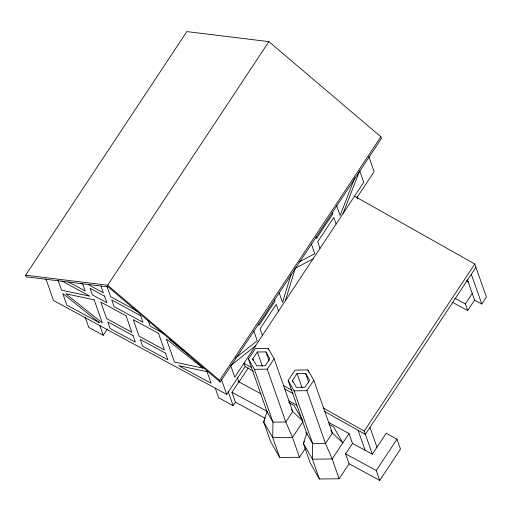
<?xml version="1.0" encoding="UTF-8"?>
<svg xmlns="http://www.w3.org/2000/svg" width="512" height="512" viewBox="0 0 512 512"><rect width="100%" height="100%" fill="white"/><g stroke="black" fill="none" stroke-linecap="round" stroke-linejoin="round"><path stroke-width="0.77" d="M291.078 274.317L282.56 302.432L279.142 292.736M285.44 300.602L295.238 268.288L313.082 258.835M303.13 421.382L292.723 411.552L274.118 358.726L268.198 348.429L255.373 348.57L248.461 359.008L267.066 411.834L263.629 421.811L270.605 441.626L279.718 457.485L299.469 457.267L305.51 448.141M329.114 424.32L333.709 427.04L342.822 442.899L332.41 433.069L313.805 380.243L307.891 369.939L295.059 370.08L288.147 380.518L306.752 433.344L303.315 443.328L310.291 463.136L319.405 478.995L339.155 478.784L349.082 463.782L345.594 453.882L352.506 443.437L349.018 433.536L328.403 422.355M354.79 177.722L340.141 215.424L336.73 205.734M343.027 213.594L359.398 171.456M25.6 275.206L186.835 31.59L268.87 41.638L380.864 136.762L381.446 138.413L220.211 382.029L108.218 286.906L26.182 276.858L25.6 275.206L107.635 285.254L219.629 380.378L220.211 382.029M107.635 285.254L268.87 41.638M85.101 316.928L88.8 327.43L103.232 335.251L107.424 328.928M219.629 380.378L380.864 136.762M45.869 278.752L53.53 300.512L226.72 394.387L245.146 366.547L243.981 363.245L251.629 367.558M356.858 197.754L374.131 171.654L368.845 156.646M252.736 358.963L257.344 352L265.894 351.91L269.843 358.778L265.235 365.734L256.685 365.83L252.736 358.963L253.261 360.448M265.267 418.349L235.43 402.176L231.942 392.275L238.854 381.83L237.274 377.363M238.643 382.509L248.326 367.872M215.258 388.083L218.694 397.837L233.126 405.658L235.43 402.176M299.469 457.267L292.493 437.459L285.811 421.997L267.206 369.171L274.118 358.726M264.448 420.576L263.629 421.811L272.742 437.67L279.718 457.485M292.422 380.474L297.03 373.51L305.587 373.421L309.53 380.288L304.922 387.251L296.371 387.341L292.422 380.474L292.947 381.965M339.155 478.784L332.179 458.97L325.498 443.507L306.899 390.682L313.805 380.243M302.419 422.464L292.493 437.459L272.742 437.67L272.979 422.138L254.381 369.306L248.461 359.008M304.544 441.472L303.315 443.328L312.429 459.187L319.405 478.995M349.018 433.536L332.179 458.97L312.429 459.187L312.672 443.648L294.067 390.822L288.147 380.518M349.082 463.782L379.75 480.41L400.486 449.088L396.998 439.181L386.17 433.312L372.352 454.195L364.211 431.085L474.771 264.032L354.541 196.192M475.936 267.334L365.376 434.387L324.186 411.258M467.264 279.328L474.579 300.102L467.667 310.541L465.344 303.936L472.25 293.498M474.579 300.102L481.792 304.013L486.4 297.05L474.771 264.032M379.75 480.41L376.262 470.502L396.998 439.181M235.52 358.01L257.222 340.71L253.805 331.021M255.501 345.843L230.701 365.606L234.771 377.165L363.757 182.272L359.686 170.72M299.539 261.792L314.803 253.709L311.392 244.013M254.381 369.306L267.206 369.171M294.067 390.822L306.899 390.682M466.336 280.832L468.442 281.971M454.803 298.227L465.344 303.936M452.211 302.163L467.667 310.541M88.928 284.973L103.36 292.794L101.037 286.189M137.382 311.232L110.579 296.704L106.957 286.432M80.858 283.354L82.912 284.467L85.197 290.963L68.544 281.939M288.71 400.845L296.96 405.318M163.891 333.619L150.144 326.17L148.077 320.294M61.76 280.934L89.971 296.224L61.568 290.176L58.003 280.064M171.443 340.384L169.35 339.245L181.734 349.133M238.854 381.83L261.056 393.869M352.506 443.437L372.352 454.195M231.942 392.275L267.328 411.456M307.258 433.101L305.907 432.365L306.656 434.49M345.594 453.882L376.262 470.502M283.597 385.594L291.936 390.304M323.206 407.949L364.211 431.085M245.146 366.547L253.466 371.251M284.666 388.902L292.986 393.606M288.768 402.419L294.016 405.523L302.342 420.006M182.976 350.118L184.832 351.603M186.688 353.082L187.93 354.074M330.829 430.323L332.41 433.069L325.498 443.507L312.672 443.648L306.752 433.344M291.539 409.498L292.723 411.552L285.811 421.997L272.979 422.138L267.066 411.834M471.328 274.298L481.792 304.013M357.094 196.512L357.888 198.765M332.102 212.627L332.627 214.131L316.506 238.49L315.974 236.992M336.115 224.038L333.792 217.434L317.67 241.792L319.994 248.397M369.984 427.424L376.96 447.232M358.157 430.477L365.133 450.285M307.891 369.939L308.672 372.173M305.587 373.421L308.73 382.349M274.515 299.635L275.046 301.133L258.918 325.498L258.394 323.994M278.534 311.04L276.205 304.435L260.083 328.8L262.406 335.398M297.03 373.51L302.01 387.648M268.198 348.429L268.723 349.914M265.894 351.91L269.037 360.838M257.344 352L262.323 366.138M228.102 391.405L233.126 405.658M221.434 379.379L226.72 394.387M99.802 325.498L103.232 335.251M94.157 299.827L65.754 293.779L102.298 322.938L94.157 299.827M202.867 368.102L174.458 362.054L166.323 338.944L202.867 368.102M207.053 371.706L178.65 365.658L211.123 383.264L207.053 371.706M104.525 296.096L90.093 288.275L92.416 294.874L106.848 302.701L104.525 296.096M140.602 315.654L111.738 300.006L114.067 306.611L142.931 322.253L140.602 315.654M126.054 315.776L100.794 302.086L106.611 318.598L131.866 332.288L126.054 315.776M158.522 333.382L133.267 319.693L139.078 336.198L164.339 349.888L158.522 333.382M133.03 335.59L107.77 321.901L110.099 328.499L135.354 342.189L133.03 335.59M165.498 353.19L140.243 339.501L142.566 346.106L167.827 359.795L165.498 353.19M99.27 322.637L66.797 305.03L62.733 293.478L99.27 322.637"/></g></svg>
